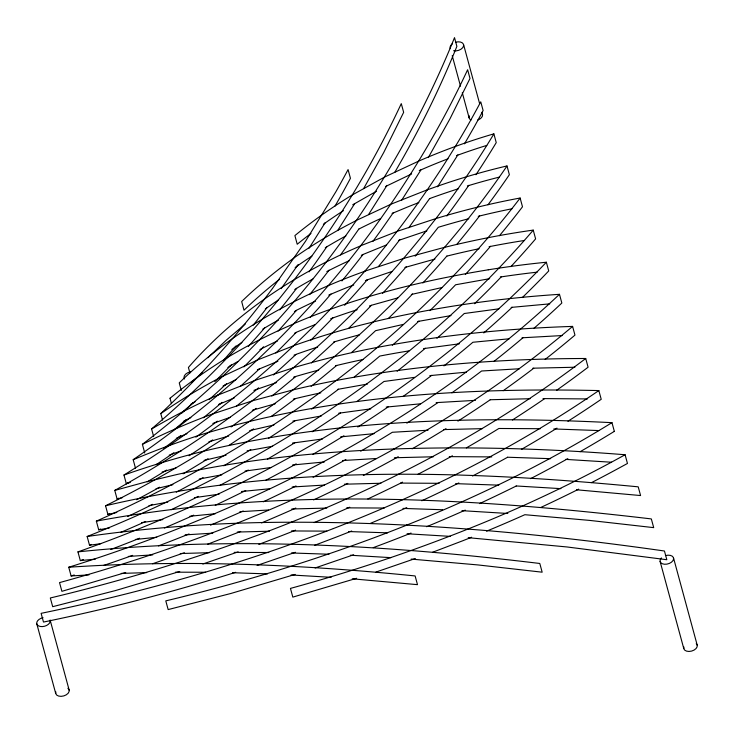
<?xml version="1.0" encoding="UTF-8"?>
<svg xmlns="http://www.w3.org/2000/svg" width="734" height="734" viewBox="0 0 734 734"><rect width="100%" height="100%" fill="white"/><g stroke="black" fill="none" stroke-linecap="round" stroke-linejoin="round"><path stroke-width="1.1" d="M335.043 206.052L338.218 200.52A1117.799 779.049 -16.1 0 0 350.439 178.298L348.072 169.572A1117.799 779.049 -16.1 0 1 335.851 191.803L305.518 241.284L272.479 288.499M394.653 172.508C418.334 132.001 439.336 89.897 456.878 46.361L454.511 37.645C425.325 109.623 387.378 178.059 341.906 241.027A1042.656 726.678 -16.1 0 1 294.04 301.711A376.12 282.03 -31.8 0 0 232.091 338.842A354.669 265.947 -31.8 0 0 179.243 382.864L181.28 390.46M464.503 143.827L474.036 127.211A1119.359 780.141 -16.1 0 0 483.119 110.531L480.752 101.815A1119.359 780.141 -16.1 0 1 471.659 118.495C450.74 155.856 427.105 191.675 401.314 225.843A1033.279 720.146 -16.1 0 1 364.844 271.167A956.347 666.527 -16.1 0 1 293.499 345.824A906.591 631.846 -16.1 0 1 213.199 413.774A902.352 628.9 -16.1 0 1 123.963 475.026L126.34 483.752L130.303 482.385M363.633 188.601L383.717 152.534L403.654 112.33L401.287 103.613C376.836 156.168 347.228 206.282 313.629 253.514A1077.567 751.01 -16.1 0 1 294.306 279.645A990.01 689.988 -16.1 0 1 227.457 357.66M428.317 157.562L450.061 118.651L469.999 78.446L467.631 69.73C443.171 122.284 413.563 172.407 379.973 219.631A1070.576 746.139 -16.1 0 1 360.642 245.771L398.039 231.045L435.913 218.576A647.636 485.624 -31.8 0 1 520.122 198.024L522.489 206.786A969.999 676.042 -16.1 0 1 499.441 235.706M386.983 185.381L368.532 214.594M325.217 222.613L309.078 248.184M376.542 191.225L354.632 203.694L337.713 230.458M448.034 158.783A491.541 368.578 -31.8 0 0 420.986 169.857L401.718 200.125M457.897 154.846L437.574 186.785M281.14 288.673L298.178 264.506M327.061 246.395L316.005 262.231A1077.567 751.01 -16.1 0 1 309.042 271.855M393.406 212.521L382.35 228.347A1070.576 746.139 -16.1 0 1 372.826 241.458M358.816 229.091L344.274 249.743A1042.656 726.678 -16.1 0 1 340.521 254.872M429.629 198.556L408.783 227.751M424.197 233.504L435.913 218.576A1072.035 747.157 -16.1 0 0 493.89 133.9L496.239 142.616A1072.035 747.157 -16.1 0 1 475.935 174.72M207.924 357.733L226.329 340.126L245.202 324.089M265.35 308.876L278.048 300.142M294.784 289.508L296.664 288.37M591.485 482.642A1008.094 702.594 -16.1 0 0 621.203 466.87L627.46 463.466L625.093 454.75L618.854 458.172A1008.094 702.594 -16.1 0 1 522.489 506.01A1026.637 715.512 -16.1 0 1 460.273 532.077C404.728 553.876 348.008 572.667 290.453 588.402L292.82 597.118L356.66 578.3M385.625 186.464L411.627 173.949M222.668 376.349L257.698 359.889L293.481 345.806M356.449 220.374L391.497 203.979L427.261 189.831M236.32 379.441L225.035 385.066A928.73 647.278 -16.1 0 1 209.117 399.7M419.27 170.554L420.967 169.811M257.414 369.752L277.883 361.284M135.542 468.384L133.175 459.668A910.087 634.286 -16.1 0 0 217.943 395.066L255.322 380.267L293.205 367.862A924.464 644.305 -16.1 0 0 369 296.554M203.401 417.765A910.087 634.286 -16.1 0 0 220.31 403.783L234.238 397.929M210.484 525.168L214.356 523.535A1009.571 703.622 -16.1 0 0 243.22 510.965M189.069 533.957L179.986 537.582A1088.082 758.341 -16.1 0 1 158.471 545.885M386.313 245L363.009 254.487A999.919 696.887 -16.1 0 1 341.943 280.929M333.346 528.581C238.605 565.152 140.533 592.806 41.122 613.34L43.489 622.056C108.338 608.77 172.499 592.154 235.651 572.318M207.639 544.224L238.706 532.223A1043.014 726.926 -16.1 0 0 240.688 531.425M258.827 544.362L265.002 542.059A1081.944 754.066 -16.1 0 0 293.646 530.957L326.841 531.132M314.611 545.307L335.713 537.306A1052.106 733.266 -16.1 0 0 351.687 531.003M373.257 547.647L380.46 544.958A1089.99 759.662 -16.1 0 0 409.113 533.866A1002.672 698.814 -16.1 0 0 411.04 533.04M432.519 552.28L462.649 540.802A1026.637 715.512 -16.1 0 0 471.623 537.242M294.04 355.183L295.848 354.531M398.525 240.449L426.885 230.825M253.918 390.35L276.59 382.506M213.19 413.765L252.918 400.663L292.93 389.919A807.712 605.651 -31.8 0 1 337.31 380.295C419.114 364.761 502.533 358.678 585.723 358.495L588.09 367.211A913.977 636.993 -16.1 0 1 556.546 390.332M195.868 437.143A902.352 628.9 -16.1 0 0 215.567 422.49L230.412 417.27M184.399 552.73L152.553 563.767M238.174 551.876L202.786 564.033M295.398 552.289L257.12 565.409M353.632 554.776L315.115 567.969M415.325 558.528L375.982 572.061M364.835 271.167L404.572 258.139L444.565 247.321A1014.948 707.365 -16.1 0 0 507.011 165.985L509.368 174.701A1014.948 707.365 -16.1 0 1 487.991 204.768M367.202 279.883L391.993 271.461M123.973 475.036L128.927 473.32A714.824 536.004 -31.8 0 1 203.703 451.153C337.108 419.334 475.559 415.848 611.972 422.665L614.34 431.381M125.743 572.502L61.904 591.32L59.527 582.603C119.504 566.217 178.564 546.491 236.33 523.507A1043.014 726.926 -16.1 0 0 291.554 500.193A966.788 673.803 -16.1 0 0 394.186 448.969C471.173 446.364 548.307 448.63 625.093 454.75M179.738 571.502L115.449 590.567L52.692 606.688L50.325 597.971C122.33 580.814 193.317 559.317 262.634 533.343A1081.944 754.066 -16.1 0 0 291.279 522.241C416.187 521.957 540.885 533.398 664.454 551.005L666.821 559.721L567.07 546.968L468.237 537.683M295.196 574.401L230.916 593.467L168.159 609.587L165.783 600.871C237.788 583.723 308.775 562.216 378.093 536.242A1089.99 759.662 -16.1 0 0 406.737 525.14M293.673 377.157L295.573 376.579A899.462 626.882 -16.1 0 1 271.809 396.085M404.948 267.46L434.923 259.074M252.294 410.288L275.278 403.746M122.385 497.624L117.137 499.12L114.761 490.404A905.462 631.056 -16.1 0 0 208.456 432.482C334.787 395.277 467.824 387.598 598.843 390.58L601.219 399.296A935.566 652.04 -16.1 0 1 567.942 421.243M114.761 490.404L146.305 481.825L177.903 474.292A792.546 594.283 -31.8 0 1 198.969 469.898C263.286 457.374 328.731 451.382 394.167 448.951M228.669 436.051L210.814 441.198A618.212 463.558 -31.8 0 0 208.915 441.73M397.663 297.931L371.395 305.28A924.464 644.305 -16.1 0 1 348.815 328.126M156.048 488.688L172.903 484.679M411.343 294.472L441.896 287.554M293.297 399.131L295.297 398.635A807.712 605.651 -31.8 0 1 320.822 392.828M249.716 430.574L273.947 424.986M116.798 512.451L107.926 514.488L105.558 505.772C279.847 464.714 461.181 469.861 638.213 486.835L640.58 495.551L576.474 489.78M226.044 455.245L206.08 459.906A714.824 536.004 -31.8 0 0 204.07 460.365M403.315 324.4L375.579 330.676A903.893 629.965 -16.1 0 1 351.549 352.549M292.912 421.105L321.299 415.976M148.974 505.634L167.82 502.084M417.729 321.492L450.97 315.592M247.119 450.869L272.617 446.235M199.235 479.036A792.546 594.283 -31.8 0 1 201.336 478.614L221.769 474.843M109.421 527.92L98.723 529.856L96.356 521.14C279.425 487.018 467.448 497.239 651.333 518.92L653.7 527.636L589.595 520.397L524.847 514.708A1026.637 715.512 -16.1 0 1 486.523 531.187M408.957 350.88L397.287 352.852A865.982 649.342 -31.8 0 0 379.772 356.073A894.388 623.349 -16.1 0 1 354.283 376.964M367.376 384.065L339.677 389.002A807.712 605.651 -31.8 0 0 337.457 389.442M488.266 269.8C448.043 276.351 408.095 284.911 369.028 296.564A1001.139 697.74 -16.1 0 0 424.169 233.485M489.661 278.681L455.594 284.774A935.474 651.976 -16.1 0 1 429.904 310.629M194.382 497.67L219.062 494.184M141.497 522.645L162.838 519.589M423.518 348.613L459.374 343.806M338.778 413.205L370.762 408.866M292.536 443.079L322.318 439.005M245.092 471.081L271.268 467.485M100.751 543.683L89.52 545.224L87.144 536.499C154.736 526.819 223.017 522.305 291.279 522.241M414.582 377.359L383.965 381.478A895.847 624.359 -16.1 0 1 357.008 401.37M498.973 308.812L464.255 313.519A912.802 636.176 -16.1 0 1 436.932 338.255M189.922 516.25L215.383 513.699M511.194 307.399L549.738 303.858M135.395 539.472L156.737 537.279M429.849 375.615L466.384 372.166M386.222 407.086L420.206 403.847M340.649 436.877L374.138 433.656M292.536 465.007L324.391 461.952M241.477 491.514L269.91 488.734M95.273 559.152L80.309 560.592L77.942 551.867C231.623 535.948 386.763 545.023 539.793 563.473L542.16 572.19L478.045 564.941L411.178 559.097M509.249 338.787L472.907 342.255A901.123 628.038 -16.1 0 1 443.942 365.881M522.03 337.796L562.317 335.548M185.096 534.893L212.805 533.141M342.503 460.539L376.459 458.511M128.312 556.436L152.745 554.867M436.17 402.627L475.421 400.351M292.178 487L324.327 485.073M239.89 511.726L268.552 509.992M533.728 328.493A903.572 629.744 -16.1 0 0 561.84 303.041L559.482 294.325C496.79 298.408 434.335 307.326 373.211 321.96A903.893 629.965 -16.1 0 1 292.939 389.928A903.169 629.46 -16.1 0 1 203.703 451.181A919.436 640.8 -16.1 0 1 105.558 505.772M88.961 574.896L71.106 575.951L68.739 567.235C184.161 559.519 300.123 564.29 415.123 575.942L417.49 584.659L352.265 578.805M519.516 368.752L481.568 371A900.306 627.469 -16.1 0 1 451.86 392.846M428.041 430.225L392.341 432.271A931.831 649.443 -16.1 0 1 360.697 451.171M180.261 553.546L209.318 552.684M532.856 368.193L574.896 367.239M443.593 429.592L482.339 428.647M394.424 457.75L433.409 456.777M344.347 484.211L380.882 483.256M291.811 508.983L326.823 508.075M237.275 532.049L269.387 531.205M121.229 573.41L146.727 572.621M490.22 399.746L530.104 398.718M545.142 359.421A903.352 629.589 -16.1 0 0 574.961 335.117L572.603 326.41C503.579 328.603 434.611 335.814 366.881 349.457A723.898 542.802 -31.8 0 0 293.196 367.807M543.013 398.59L587.466 398.929M175.435 572.181L205.658 572.245M449.291 456.631L491.789 456.906M346.687 507.864L384.249 508.047M291.444 530.976L293.646 530.957M234.155 552.372L268.763 552.528M367.844 498.936A1013.544 706.392 -16.1 0 0 400.746 483.091L439.088 483.311M540.371 428.702L498.872 428.482A931.29 649.067 -16.1 0 1 466.365 447.887M553.803 428.959L599.017 430.574M402.948 508.414L442.62 509.754M348.54 531.544L387.616 532.847M507.533 457.227L550.638 458.677M455.612 483.651L498.79 485.146M291.407 552.968L328.924 554.234M232.531 572.722L267.497 573.887M565.657 459.383L611.541 462.227M407.067 533.756L450.437 536.38M291.049 574.97L331.117 577.309M461.925 510.671L507.836 513.47M350.375 555.234L390.965 557.656M516.186 485.963L560.895 488.651M673.555 558.051L697.236 645.232M660.095 561.4L683.785 648.581M463.604 44.691L479.596 103.54M481.963 112.256L482.55 114.431M452.217 55.665L460.512 86.181M462.292 92.723L469.099 117.789M189.895 372.918L188.409 367.468C218.695 332.75 254.808 303.298 294.297 279.645A419.664 314.675 -31.8 0 1 360.66 245.844M170.004 398.204L171.481 403.654M272.461 288.499A1019.168 710.31 -16.1 0 1 232.173 338.934A997.653 695.309 -16.1 0 1 160.764 413.554L162.572 420.105M170.031 398.241A380.607 285.398 -31.8 0 1 227.384 357.596A959.237 668.536 -16.1 0 1 151.571 428.922L153.663 436.565M144.754 453.025L142.387 444.299A928.73 647.278 -16.1 0 0 222.686 376.358A953.787 664.738 -16.1 0 0 293.976 301.683A474.393 355.724 -31.8 0 1 364.844 271.25M50.215 620.377L69.17 690.125M36.764 623.735L55.711 693.474M184.583 378.992A6.936 4.331 -15.2 0 1 190.354 371.844M481.816 113.054A6.936 4.331 -15.2 0 1 477.678 120.064M470.98 119.991A6.936 4.331 -15.2 0 1 469.329 115.871M455.493 42.26A6.936 4.331 -15.2 0 1 463.585 45.948A6.936 4.331 -15.2 0 1 453.575 50.756M450.346 48.627A6.936 4.331 -15.2 0 1 452.474 43.71M696.254 643.626A6.936 4.331 -15.2 0 1 691.657 651.076A6.936 4.331 -15.2 0 1 683.886 646.993M665.435 555.62A6.936 4.331 -15.2 0 1 673.592 558.987A6.936 4.331 -15.2 0 1 664.398 564.244A6.936 4.331 -15.2 0 1 661.426 557.913M67.904 688.299A6.936 4.331 -15.2 0 1 63.821 695.905A6.936 4.331 -15.2 0 1 55.821 691.896M50.132 620.083A6.936 4.331 -15.2 0 1 44.554 626.249A6.936 4.331 -15.2 0 1 36.737 623.634A6.936 4.331 -15.2 0 1 43.067 617.707M427.261 189.877A559.262 419.353 -31.8 0 1 506.992 165.939M293.462 345.723A631.038 473.173 -31.8 0 1 373.211 322.043M142.405 444.345A536.095 401.984 -31.8 0 1 213.181 413.719M173.857 452.713A902.352 628.9 -16.1 0 1 156.048 464.741M128.276 482.541A902.352 628.9 -16.1 0 1 126.331 483.743M295.83 354.522A906.591 631.846 -16.1 0 1 273.443 374.955M258.597 387.827A906.591 631.846 -16.1 0 1 236.55 406.067M217.337 421.142A906.591 631.846 -16.1 0 1 215.576 422.49M176.298 438.271A536.095 401.984 -31.8 0 1 186.931 433.702M212.851 423.435A536.095 401.984 -31.8 0 1 215.548 422.435M295.83 354.439A631.038 473.173 -31.8 0 1 317.666 347.026M333.603 342.072A631.038 473.173 -31.8 0 1 359.577 334.768M367.174 279.874A956.347 666.527 -16.1 0 1 344.613 305.28M332.869 317.804A956.347 666.527 -16.1 0 1 310.831 340.145M296.362 310.335A474.393 355.724 -31.8 0 1 315.556 301.059M328.786 295.132A474.393 355.724 -31.8 0 1 353.742 284.948M365.413 280.608A474.393 355.724 -31.8 0 1 367.22 279.966M399.801 239.66A1033.279 720.146 -16.1 0 1 378.395 266.589M429.638 198.593A559.262 419.353 -31.8 0 1 458.411 188.739M467.384 185.959A559.262 419.353 -31.8 0 1 499.359 177.096M479.632 215.824A1014.948 707.365 -16.1 0 1 456.768 244.404M444.52 247.303A969.403 675.629 -16.1 0 1 373.257 321.987M444.575 247.367A753.836 565.253 -31.8 0 1 533.242 230.1M183.069 473.788A919.436 640.8 -16.1 0 0 206.08 459.906A903.169 629.46 -16.1 0 0 208.016 458.695M159.617 487.22A919.436 640.8 -16.1 0 1 136.662 499.716M109.733 513.58A919.436 640.8 -16.1 0 1 107.926 514.488M295.307 398.645A903.169 629.46 -16.1 0 1 271.066 416.563M253.597 428.858A903.169 629.46 -16.1 0 1 229.155 445.244M162.113 472.054A714.824 536.004 -31.8 0 1 176.077 467.907M336.667 365.404A903.893 629.965 -16.1 0 1 311.097 386.359M446.887 256.019A969.403 675.629 -16.1 0 1 422.876 283.003M412.591 293.949A969.403 675.629 -16.1 0 1 388.24 318.593M446.942 256.083A753.836 565.253 -31.8 0 1 479.128 248.716M489.119 246.688A753.836 565.253 -31.8 0 1 524.562 240.449M614.321 431.372A969.1 675.418 -16.1 0 1 580.062 451.731M567.85 458.631A969.1 675.418 -16.1 0 1 530.618 478.641M611.954 422.646A969.1 675.418 -16.1 0 1 513.828 477.265M513.846 477.293A1002.672 698.814 -16.1 0 1 406.719 525.104M516.222 486.009A1002.672 698.814 -16.1 0 1 479.522 503.607M465.228 510.112A1002.672 698.814 -16.1 0 1 426.647 526.709M578.713 489.138A1008.094 702.594 -16.1 0 1 540.793 507.451M468.769 185.335A1072.035 747.157 -16.1 0 1 446.822 216.007M493.872 133.854A491.541 368.578 -31.8 0 0 418.619 161.141L384.919 176.894L352.256 194.969A379.331 284.434 -31.8 0 0 294.894 235.577L297.215 244.257A379.331 284.434 -31.8 0 1 310.996 233.43M293.728 323.666A544.344 408.168 -31.8 0 1 369.028 296.646M293.196 367.862A899.462 626.882 -16.1 0 1 208.447 432.482M133.193 459.713A618.212 463.558 -31.8 0 1 208.447 432.427M189.088 455.75A905.462 631.056 -16.1 0 0 210.823 441.198A899.462 626.882 -16.1 0 0 212.677 439.914M166.609 470.063A905.462 631.056 -16.1 0 1 147.222 481.834M118.862 498.147A905.462 631.056 -16.1 0 1 117.128 499.12M256.102 408.352A899.462 626.882 -16.1 0 1 231.036 426.968M169.215 455.153A618.212 463.558 -31.8 0 1 181.463 450.759M295.563 376.524A723.898 542.802 -31.8 0 1 318.694 370.046M335.539 365.752A723.898 542.802 -31.8 0 1 362.926 359.532M334.777 341.604A924.464 644.305 -16.1 0 1 311.399 362.908M296.096 332.383A544.344 408.168 -31.8 0 1 314.748 324.767M330.704 318.739A544.344 408.168 -31.8 0 1 357.164 309.72M369.496 305.931A544.344 408.168 -31.8 0 1 371.404 305.362M415.15 256.194A1001.139 697.74 -16.1 0 0 426.537 242.211L438.281 227.292A647.636 485.624 -31.8 0 1 468.778 218.723M406.205 266.8A1001.139 697.74 -16.1 0 1 382.579 293.389M478.256 216.319A647.636 485.624 -31.8 0 1 511.965 208.768M294.517 257.524A373.542 280.094 -31.8 0 1 356.485 220.448M160.819 413.609A418.729 313.978 -31.8 0 1 222.65 376.303M186.087 419.775A928.73 647.278 -16.1 0 1 174.261 429.629M296.353 310.399A953.787 664.738 -16.1 0 1 278.122 331.089M263.552 346.778A953.787 664.738 -16.1 0 1 243.908 366.872M226.678 383.579A953.787 664.738 -16.1 0 1 225.081 385.084M190.601 404.434A418.729 313.978 -31.8 0 1 195.437 401.507M223.017 386.056A418.729 313.978 -31.8 0 1 225.017 385.02M234.458 347.558A376.12 282.03 -31.8 0 1 241.899 342.448M262.855 329.071A376.12 282.03 -31.8 0 1 278.489 320.006M294.417 311.528A376.12 282.03 -31.8 0 1 296.435 310.51M329.025 270.195A1042.656 726.678 -16.1 0 1 309.656 294.618M358.816 229.072A448.942 336.631 -31.8 0 1 380.625 218.567M392.103 213.466A448.942 336.631 -31.8 0 1 393.874 212.704L407.214 207.144A553.142 414.765 -31.8 0 1 418.839 202.575M522.314 297.564A914.647 637.461 -16.1 0 0 548.72 270.956L546.362 262.24A914.647 637.461 -16.1 0 1 470.54 333.539A901.123 628.038 -16.1 0 1 385.79 398.158A908.279 633.02 -16.1 0 1 292.095 456.071A980.385 683.281 -16.1 0 1 189.464 507.277A1028.94 717.118 -16.1 0 1 77.951 551.876M512.139 307.28A914.647 637.461 -16.1 0 1 483.779 332.924M488.266 269.809A855.716 641.644 -31.8 0 1 546.362 262.231M164.407 527.994A1028.94 717.118 -16.1 0 0 191.849 516.03A980.385 683.281 -16.1 0 0 193.721 515.158M139.634 538.224A1028.94 717.118 -16.1 0 1 110.623 549.537M83.355 559.519A1028.94 717.118 -16.1 0 1 80.318 560.602M265.791 480.265A980.385 683.281 -16.1 0 0 294.508 464.833A908.279 633.02 -16.1 0 0 296.197 463.824M245.752 490.505A980.385 683.281 -16.1 0 1 215.264 505.276M388.167 406.884A908.279 633.02 -16.1 0 1 357.797 427.004M343.952 435.73A908.279 633.02 -16.1 0 1 312.611 454.511M431.675 375.377A901.123 628.038 -16.1 0 1 402.911 396.562M544.536 398.7A913.977 636.993 -16.1 0 1 512.405 419.986M585.714 358.486A913.977 636.993 -16.1 0 1 496.523 419.775A931.29 649.067 -16.1 0 1 398.342 474.32M398.378 474.375A1013.544 706.392 -16.1 0 1 291.26 522.213M349.76 507.203A1013.544 706.392 -16.1 0 1 314.097 522.608M295.591 530.15A1013.544 706.392 -16.1 0 1 293.628 530.93M452.419 455.777A931.29 649.067 -16.1 0 1 417.839 474.347M402.516 482.137A931.29 649.067 -16.1 0 1 400.709 483.036M522.947 337.759A903.572 629.744 -16.1 0 1 493.881 361.467M559.473 294.325A903.572 629.744 -16.1 0 1 479.201 362.284A900.306 627.469 -16.1 0 1 389.974 423.546A931.831 649.443 -16.1 0 1 291.811 478.118M291.838 478.155A1009.571 703.622 -16.1 0 1 211.979 514.8L177.61 528.865A1088.082 758.341 -16.1 0 1 68.739 567.244M132.689 555.372A1088.082 758.341 -16.1 0 1 103.577 565.464M74.262 574.979A1088.082 758.341 -16.1 0 1 71.106 575.97M263.203 501.827A1009.571 703.622 -16.1 0 0 294.215 486.871A931.831 649.443 -16.1 0 0 295.995 485.936M345.888 459.567A931.831 649.443 -16.1 0 1 313.106 477.21M438.005 402.507A900.306 627.469 -16.1 0 1 406.829 423.16M533.746 368.239A903.352 629.589 -16.1 0 1 503.148 390.736M572.593 326.401A903.352 629.589 -16.1 0 1 487.862 391.029A910.316 634.442 -16.1 0 1 394.158 448.933M261.533 522.911A1043.014 726.926 -16.1 0 0 293.93 508.91A966.788 673.803 -16.1 0 0 295.793 508.038M396.553 457.686A966.788 673.803 -16.1 0 1 363.321 475.494M347.824 483.385A966.788 673.803 -16.1 0 1 313.601 499.909M490.239 399.755A910.316 634.442 -16.1 0 1 457.933 421.105M446.015 428.601A910.316 634.442 -16.1 0 1 412.095 448.859M398.259 456.686A910.316 634.442 -16.1 0 1 396.525 457.649M510.882 266.635A936.694 652.829 -16.1 0 0 535.609 238.871L533.242 230.155A936.694 652.829 -16.1 0 1 461.879 304.803A912.802 636.176 -16.1 0 1 381.616 372.771A895.847 624.359 -16.1 0 1 292.371 434.023M501.313 276.791A936.694 652.829 -16.1 0 1 474.549 303.702M292.407 434.051A943.392 657.499 -16.1 0 1 194.207 488.578M194.226 488.605A980.817 683.574 -16.1 0 1 87.153 536.508M171.279 509.653A980.817 683.574 -16.1 0 0 196.593 497.322A943.392 657.499 -16.1 0 0 198.391 496.395M145.635 521.498A980.817 683.574 -16.1 0 1 120.642 532.425M91.475 544.444A980.817 683.574 -16.1 0 1 89.52 545.224M294.774 442.767A943.392 657.499 -16.1 0 1 267.424 459.135M248.285 470.026A943.392 657.499 -16.1 0 1 219.971 485.33M340.42 412.985A895.847 624.359 -16.1 0 1 312.106 431.794M425.325 348.237A912.802 636.176 -16.1 0 1 397.149 371.266M294.554 257.561A355.017 266.203 -31.8 0 0 241.669 301.527L244 310.225A355.017 266.203 -31.8 0 1 279.608 279.241M235.953 345.998A1019.168 710.31 -16.1 0 1 234.541 347.65A997.653 695.309 -16.1 0 1 223.375 360.403M267.139 307.418A1019.168 710.31 -16.1 0 1 253.23 325.144M191.73 382.093A354.669 265.947 -31.8 0 1 202.18 372.872M231.852 349.503A354.669 265.947 -31.8 0 1 234.495 347.613M296.885 266.24A373.542 280.094 -31.8 0 1 311.867 256.129M325.281 247.734A373.542 280.094 -31.8 0 1 345.861 235.953M295.16 267.543A355.017 266.203 -31.8 0 1 296.921 266.277M360.605 245.752A999.919 696.887 -16.1 0 1 293.784 323.767M293.719 323.74A924.629 644.415 -16.1 0 1 217.961 395.076M227.347 357.522A413.591 310.124 -31.8 0 1 293.784 323.868M151.617 428.977A470.109 352.503 -31.8 0 1 217.915 395.011M180.812 435.537A910.087 634.286 -16.1 0 1 163.884 448.235M296.086 332.456A924.629 644.415 -16.1 0 1 275.837 353.054M259.506 368.798A924.629 644.415 -16.1 0 1 240.229 386.469M222.007 402.36A924.629 644.415 -16.1 0 1 220.328 403.792M183.362 421.399A470.109 352.503 -31.8 0 1 190.831 417.582M218.585 404.471A470.109 352.503 -31.8 0 1 220.283 403.728M229.714 366.238A413.591 310.124 -31.8 0 1 237.788 361.532M259.937 349.512A413.591 310.124 -31.8 0 1 277.498 340.897M294.444 333.309A413.591 310.124 -31.8 0 1 296.151 332.585M330.961 293.995A999.919 696.887 -16.1 0 1 310.253 317.382M312.849 279.003A419.664 314.675 -31.8 0 0 296.628 288.297A990.01 689.988 -16.1 0 1 279.645 309.886M326.85 271.543A419.664 314.675 -31.8 0 1 349.457 260.561M361.33 255.285A419.664 314.675 -31.8 0 1 363.036 254.56M456.493 155.617A491.541 368.578 -31.8 0 1 486.743 145.415M229.797 366.367A959.237 668.536 -16.1 0 1 214.823 381.634M193.106 402.654A959.237 668.536 -16.1 0 1 181.931 413.003M264.635 327.878A990.01 689.988 -16.1 0 1 248.303 346.466M231.329 364.798A990.01 689.988 -16.1 0 1 229.825 366.376M227.87 367.468A380.607 285.398 -31.8 0 1 229.751 366.312M323.373 224.283A379.331 284.434 -31.8 0 1 343.402 210.667M352.724 204.795A379.331 284.434 -31.8 0 1 354.595 203.639M556.987 428.124A935.566 652.04 -16.1 0 1 521.379 449.41M598.834 390.571A935.566 652.04 -16.1 0 1 505.175 448.52A963.467 671.491 -16.1 0 1 402.526 499.707M402.553 499.753A1052.106 733.266 -16.1 0 1 333.337 528.572M404.92 508.469A1052.106 733.266 -16.1 0 1 370.551 523.296M507.561 457.264A963.467 671.491 -16.1 0 1 472.512 475.999M458.823 482.944A963.467 671.491 -16.1 0 1 421.793 500.762M406.783 507.589A963.467 671.491 -16.1 0 1 404.893 508.423M490.477 246.312A969.999 676.042 -16.1 0 1 465.31 274.47M520.122 198.07A969.999 676.042 -16.1 0 1 453.217 276.057A935.474 651.976 -16.1 0 1 377.441 347.375A894.388 623.349 -16.1 0 1 292.655 411.976A917.757 639.626 -16.1 0 1 198.951 469.879A944.456 658.233 -16.1 0 1 96.356 521.14M201.336 478.614A944.456 658.233 -16.1 0 1 176.27 492.202M152.626 504.359A944.456 658.233 -16.1 0 1 127.725 516.516M100.604 529.012A944.456 658.233 -16.1 0 1 98.723 529.856M295.04 420.71A917.757 639.626 -16.1 0 1 268.506 438.345M250.808 449.538A917.757 639.626 -16.1 0 1 223.751 465.824M203.061 477.632A917.757 639.626 -16.1 0 1 201.318 478.596M338.548 389.194A894.388 623.349 -16.1 0 1 311.601 409.077M418.958 321.097A935.474 651.976 -16.1 0 1 392.305 345.31M500.349 277.012A855.716 641.644 -31.8 0 1 537.15 272.167"/></g></svg>
